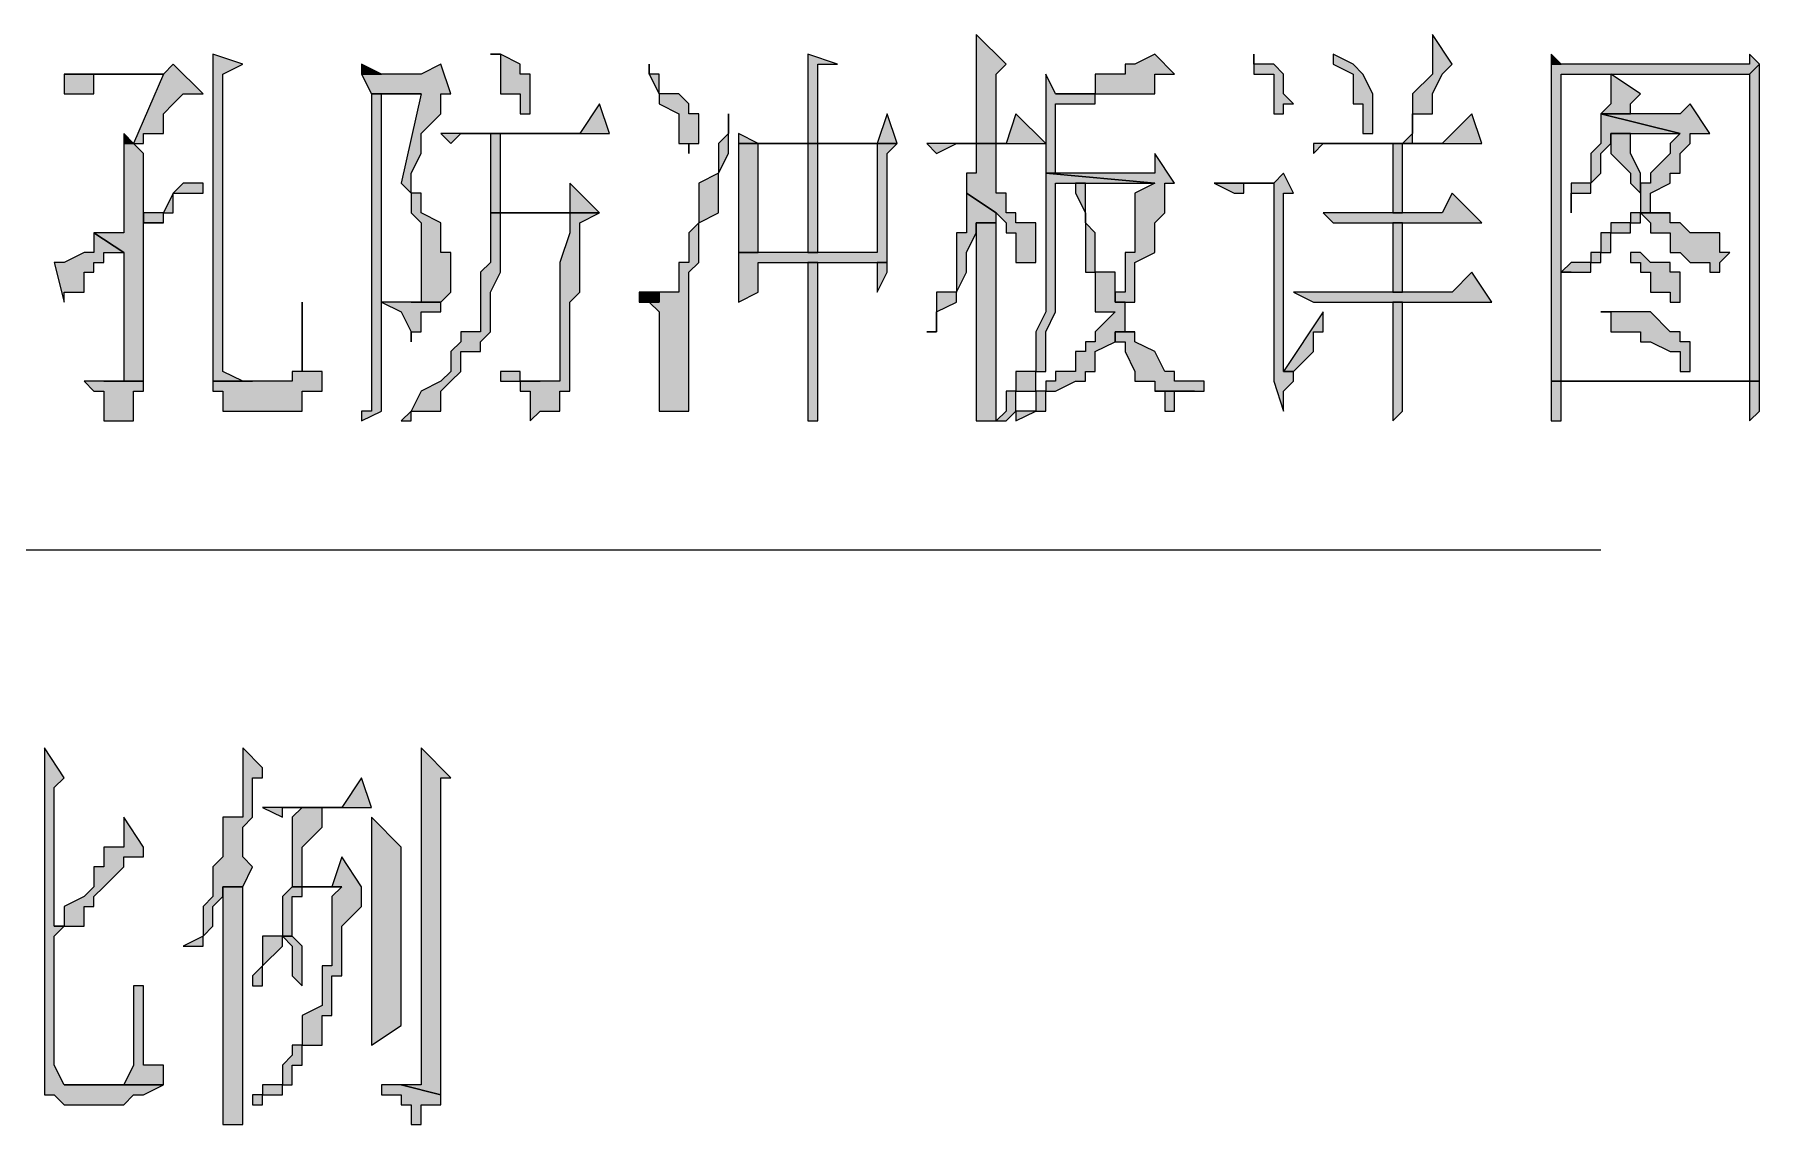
# Model space of a CAD drawing. Header units: millimetres. Extents: x 20 to 821, y 1 to 1134.
# Drawn here: x 476.46 to 507.78, y 311.9 to 331.7 of the extents above; entities that cross this region are included whole.
import ezdxf

# ---------------------------------------------------------------- set-up
doc = ezdxf.new("R2010")
doc.units = ezdxf.units.MM
doc.layers.add('1', color=7, linetype='Continuous')

msp = doc.modelspace()

# ---------------------------------------------------------------- hatches: boundary and pattern name
h = msp.add_hatch(color=0)
h.dxf.hatch_style = 2
h.paths.add_polyline_path([(493.56, 331.701732), (493.56, 329.721732), (493.92, 329.721732), (493.92, 330.981732), (494.1, 331.161732)])
h = msp.add_hatch(color=0)
h.dxf.hatch_style = 2
h.paths.add_polyline_path([(501.84, 331.701732), (501.84, 330.981732), (501.48, 330.621732), (501.48, 329.901732), (501.3, 329.721732), (501.48, 329.721732), (501.48, 329.901732), (501.48, 330.261732), (501.84, 330.261732), (501.84, 330.621732), (502.02, 330.981732), (502.2, 331.161732)])
h = msp.add_hatch(color=0)
h.dxf.hatch_style = 2
h.paths.add_polyline_path([(478.98, 331.161732), (478.8, 330.981732), (477, 330.981732), (478.8, 330.981732), (478.26, 329.721732), (478.08, 329.721732), (478.08, 329.541732), (478.08, 328.101732), (477.72, 328.101732), (477.54, 328.101732), (478.08, 327.741732), (478.08, 325.401732), (477.72, 325.401732), (478.44, 325.401732), (478.44, 328.281732), (478.8, 328.281732), (478.44, 328.281732), (478.44, 329.181732), (478.44, 329.541732), (478.26, 329.721732), (478.44, 329.721732), (478.44, 329.901732), (478.8, 329.901732), (478.8, 330.261732), (478.98, 330.441732), (479.16, 330.621732), (479.52, 330.621732)])
h = msp.add_hatch(color=0)
h.dxf.hatch_style = 2
h.paths.add_polyline_path([(479.7, 331.341732), (479.7, 325.401732), (480.42, 325.401732), (480.24, 325.401732), (479.88, 325.581732), (479.88, 330.981732), (480.24, 331.161732)])
h = msp.add_hatch(color=0)
h.dxf.hatch_style = 2
h.paths.add_polyline_path([(482.4, 331.161732), (482.4, 330.981732), (482.76, 330.981732)])
h = msp.add_hatch(color=0)
h.dxf.hatch_style = 2
h.paths.add_polyline_path([(483.84, 331.161732), (483.48, 330.981732), (482.4, 330.981732), (482.58, 330.621732), (483.48, 330.621732), (483.12, 329.001732), (483.3, 328.821732), (483.3, 328.461732), (483.48, 328.281732), (483.48, 326.841732), (483.3, 326.841732), (483.84, 326.841732), (484.02, 327.021732), (484.02, 327.741732), (483.84, 327.741732), (483.84, 328.281732), (483.48, 328.461732), (483.48, 328.821732), (483.3, 328.821732), (483.3, 329.181732), (483.48, 329.541732), (483.48, 329.901732), (483.84, 330.261732), (483.84, 330.621732), (484.02, 330.621732)])
h = msp.add_hatch(color=0)
h.dxf.hatch_style = 2
h.paths.add_polyline_path([(484.74, 331.341732), (484.92, 331.341732), (484.92, 331.161732), (484.92, 330.621732), (485.28, 330.621732), (485.28, 330.261732), (485.46, 330.261732), (485.46, 330.981732), (485.28, 330.981732), (485.28, 331.161732), (484.92, 331.341732)])
h = msp.add_hatch(color=0)
h.dxf.hatch_style = 2
h.paths.add_polyline_path([(487.62, 331.161732), (487.62, 330.981732), (487.8, 330.621732), (487.8, 330.441732), (488.16, 330.261732), (488.16, 329.721732), (488.34, 329.721732), (488.34, 329.541732), (488.34, 329.721732), (488.52, 329.721732), (488.52, 329.901732), (488.52, 330.261732), (488.34, 330.261732), (488.34, 330.441732), (488.16, 330.621732), (487.8, 330.621732), (487.8, 330.981732), (487.62, 330.981732)])
h = msp.add_hatch(color=0)
h.dxf.hatch_style = 2
h.paths.add_polyline_path([(490.5, 331.341732), (490.5, 329.721732), (489.6, 329.721732), (490.68, 329.721732), (490.68, 331.161732), (491.04, 331.161732)])
h = msp.add_hatch(color=0)
h.dxf.hatch_style = 2
h.paths.add_polyline_path([(496.8, 331.341732), (496.44, 331.161732), (496.26, 331.161732), (496.26, 330.981732), (495.72, 330.981732), (495.72, 330.621732), (495, 330.621732), (495.72, 330.621732), (496.44, 330.621732), (496.8, 330.621732), (496.8, 330.981732), (496.98, 330.981732), (497.16, 330.981732)])
h = msp.add_hatch(color=0)
h.dxf.hatch_style = 2
h.paths.add_polyline_path([(498.6, 331.341732), (498.6, 330.981732), (498.96, 330.981732), (498.96, 330.261732), (499.14, 330.261732), (499.14, 330.441732), (499.32, 330.441732), (499.14, 330.621732), (499.14, 330.981732), (498.96, 331.161732), (498.6, 331.161732)])
h = msp.add_hatch(color=0)
h.dxf.hatch_style = 2
h.paths.add_polyline_path([(500.04, 331.341732), (500.04, 331.161732), (500.4, 330.981732), (500.4, 330.441732), (500.58, 330.441732), (500.58, 329.901732), (500.76, 329.901732), (500.76, 330.621732), (500.58, 330.981732), (500.4, 331.161732)])
h = msp.add_hatch(color=0)
h.dxf.hatch_style = 2
h.paths.add_polyline_path([(504, 331.341732), (504, 331.161732), (504.18, 331.161732)])
h = msp.add_hatch(color=0)
h.dxf.hatch_style = 2
h.paths.add_polyline_path([(507.6, 331.341732), (507.6, 331.161732), (504.18, 331.161732), (504, 331.161732), (504, 330.981732), (504, 325.401732), (504.18, 325.401732), (504.18, 327.381732), (504.36, 327.381732), (504.18, 327.381732), (504.18, 330.981732), (507.6, 330.981732), (507.78, 331.161732)])
h = msp.add_hatch(color=0)
h.dxf.hatch_style = 2
h.paths.add_polyline_path([(507.78, 331.161732), (507.6, 330.981732), (507.6, 325.401732), (504.18, 325.401732), (504, 325.401732), (504, 325.221732), (504, 324.681732), (504.18, 324.681732), (504.18, 325.401732), (507.6, 325.401732), (507.78, 325.401732), (507.78, 325.581732)])
h = msp.add_hatch(color=0)
h.dxf.hatch_style = 2
h.paths.add_polyline_path([(477, 330.981732), (477, 330.621732), (477.36, 330.621732), (477.54, 330.621732), (477.54, 330.981732), (478.8, 330.981732)])
h = msp.add_hatch(color=0)
h.dxf.hatch_style = 2
h.paths.add_polyline_path([(494.82, 330.981732), (494.82, 329.181732), (495, 329.181732), (495, 330.441732), (495.36, 330.441732), (495.72, 330.441732), (495.72, 330.621732), (495, 330.621732)])
h = msp.add_hatch(color=0)
h.dxf.hatch_style = 2
h.paths.add_polyline_path([(505.08, 330.981732), (505.08, 330.441732), (504.9, 330.261732), (505.44, 330.261732), (505.44, 330.441732), (505.62, 330.621732)])
h = msp.add_hatch(color=0)
h.dxf.hatch_style = 2
h.paths.add_polyline_path([(482.58, 330.621732), (482.58, 326.121732), (482.58, 325.941732), (482.58, 324.861732), (482.4, 324.861732), (482.4, 324.681732), (482.76, 324.861732), (482.76, 330.621732), (483.48, 330.621732)])
h = msp.add_hatch(color=0)
h.dxf.hatch_style = 2
h.paths.add_polyline_path([(486.72, 330.441732), (486.36, 329.901732), (483.84, 329.901732), (484.02, 329.721732), (484.2, 329.901732), (486.9, 329.901732)])
h = msp.add_hatch(color=0)
h.dxf.hatch_style = 2
h.paths.add_polyline_path([(506.52, 330.441732), (506.34, 330.261732), (504.9, 330.261732), (506.34, 329.901732), (506.16, 329.721732), (506.16, 329.541732), (505.8, 329.181732), (505.8, 329.001732), (505.62, 329.001732), (505.62, 328.461732), (505.44, 328.461732), (505.44, 328.281732), (505.08, 328.281732), (505.08, 328.101732), (504.9, 328.101732), (504.9, 327.741732), (504.72, 327.741732), (504.72, 327.561732), (504.36, 327.561732), (504.18, 327.381732), (504.72, 327.381732), (504.72, 327.561732), (504.9, 327.561732), (504.9, 327.741732), (505.08, 327.741732), (505.08, 328.101732), (505.44, 328.101732), (505.44, 328.281732), (505.62, 328.281732), (505.62, 328.461732), (506.16, 328.461732), (505.8, 328.461732), (505.8, 328.821732), (506.16, 329.001732), (506.16, 329.181732), (506.34, 329.181732), (506.34, 329.541732), (506.52, 329.721732), (506.52, 329.901732), (506.88, 329.901732)])
h = msp.add_hatch(color=0)
h.dxf.hatch_style = 2
h.paths.add_polyline_path([(489.06, 330.261732), (489.06, 329.901732), (488.88, 329.721732), (488.88, 329.181732), (488.52, 329.001732), (488.52, 328.281732), (488.34, 328.101732), (488.34, 327.561732), (488.16, 327.561732), (488.16, 327.021732), (487.8, 327.021732), (487.8, 326.841732), (487.44, 326.841732), (487.62, 326.841732), (487.8, 326.661732), (487.8, 324.861732), (488.16, 324.861732), (488.34, 324.861732), (488.34, 325.221732), (488.34, 327.381732), (488.52, 327.561732), (488.52, 328.281732), (488.88, 328.461732), (488.88, 329.181732), (489.06, 329.541732)])
h = msp.add_hatch(color=0)
h.dxf.hatch_style = 2
h.paths.add_polyline_path([(491.94, 330.261732), (491.76, 329.721732), (489.24, 329.721732), (489.24, 329.541732), (489.24, 327.741732), (489.6, 327.741732), (489.6, 329.721732), (490.5, 329.721732), (492.12, 329.721732)])
h = msp.add_hatch(color=0)
h.dxf.hatch_style = 2
h.paths.add_polyline_path([(494.28, 330.261732), (494.1, 329.721732), (492.66, 329.721732), (492.84, 329.541732), (493.2, 329.721732), (494.82, 329.721732)])
h = msp.add_hatch(color=0)
h.dxf.hatch_style = 2
h.paths.add_polyline_path([(502.56, 330.261732), (502.02, 329.721732), (499.68, 329.721732), (499.68, 329.541732), (499.86, 329.721732), (502.74, 329.721732)])
h = msp.add_hatch(color=0)
h.dxf.hatch_style = 2
h.paths.add_polyline_path([(504.9, 330.261732), (504.9, 329.721732), (504.72, 329.541732), (504.72, 329.001732), (504.36, 329.001732), (504.36, 328.461732), (504.36, 328.821732), (504.72, 328.821732), (504.72, 329.001732), (504.9, 329.181732), (504.9, 329.541732), (505.08, 329.721732), (505.08, 329.901732), (505.44, 329.901732), (505.08, 329.901732), (506.34, 329.901732)])
h = msp.add_hatch(color=0)
h.dxf.hatch_style = 2
h.paths.add_polyline_path([(478.08, 329.901732), (478.08, 329.721732), (478.26, 329.721732)])
h = msp.add_hatch(color=0)
h.dxf.hatch_style = 2
h.paths.add_polyline_path([(484.92, 329.901732), (484.74, 329.901732), (484.74, 329.721732), (484.74, 328.461732), (484.92, 328.461732)])
h = msp.add_hatch(color=0)
h.dxf.hatch_style = 2
h.paths.add_polyline_path([(489.24, 329.901732), (489.24, 329.721732), (490.68, 329.721732), (489.6, 329.721732)])
h = msp.add_hatch(color=0)
h.dxf.hatch_style = 2
h.paths.add_polyline_path([(505.44, 329.901732), (505.08, 329.901732), (505.08, 329.721732), (505.08, 329.541732), (505.44, 329.181732), (505.44, 329.001732), (505.62, 328.821732), (505.62, 329.181732), (505.44, 329.541732)])
h = msp.add_hatch(color=0)
h.dxf.hatch_style = 2
h.paths.add_polyline_path([(492.12, 329.721732), (491.76, 329.721732), (491.76, 327.741732), (489.24, 327.741732), (489.24, 327.561732), (489.24, 326.841732), (489.6, 327.021732), (489.6, 327.561732), (490.5, 327.561732), (491.94, 327.561732), (491.94, 327.741732), (491.94, 329.181732), (491.94, 329.541732)])
h = msp.add_hatch(color=0)
h.dxf.hatch_style = 2
h.paths.add_polyline_path([(490.5, 327.741732), (490.68, 327.741732), (490.68, 329.721732), (490.5, 329.721732)])
h = msp.add_hatch(color=0)
h.dxf.hatch_style = 2
h.paths.add_polyline_path([(493.92, 329.721732), (493.56, 329.721732), (493.56, 329.541732), (493.56, 329.181732), (493.38, 329.181732), (493.38, 328.821732), (493.92, 328.461732), (494.1, 328.281732), (494.1, 328.101732), (494.28, 328.101732), (494.28, 327.561732), (494.64, 327.561732), (494.64, 328.281732), (494.28, 328.281732), (494.28, 328.461732), (494.1, 328.461732), (494.1, 328.821732), (493.92, 328.821732)])
h = msp.add_hatch(color=0)
h.dxf.hatch_style = 2
h.paths.add_polyline_path([(496.8, 329.541732), (496.8, 329.181732), (495, 329.181732), (494.82, 329.181732), (496.8, 329.001732), (496.44, 328.821732), (496.44, 327.741732), (496.26, 327.741732), (496.26, 327.021732), (496.08, 327.021732), (496.08, 326.841732), (496.26, 326.841732), (496.44, 326.841732), (496.44, 327.021732), (496.44, 327.561732), (496.8, 327.741732), (496.8, 328.281732), (496.98, 328.461732), (496.98, 329.001732), (497.16, 329.001732)])
h = msp.add_hatch(color=0)
h.dxf.hatch_style = 2
h.paths.add_polyline_path([(501.12, 328.461732), (501.3, 328.461732), (501.3, 329.721732), (501.12, 329.721732)])
h = msp.add_hatch(color=0)
h.dxf.hatch_style = 2
h.paths.add_polyline_path([(494.82, 329.181732), (494.82, 326.661732), (494.64, 326.301732), (494.64, 325.581732), (494.28, 325.581732), (494.28, 325.401732), (494.28, 325.221732), (494.1, 325.221732), (494.1, 324.861732), (493.92, 324.681732), (494.1, 324.681732), (494.28, 324.861732), (494.28, 325.221732), (494.64, 325.221732), (494.64, 325.581732), (494.82, 325.581732), (494.82, 326.301732), (495, 326.661732), (495, 329.001732), (495.36, 329.001732), (496.8, 329.001732)])
h = msp.add_hatch(color=0)
h.dxf.hatch_style = 2
h.paths.add_polyline_path([(499.14, 329.181732), (498.96, 329.001732), (497.88, 329.001732), (498.96, 329.001732), (498.96, 325.401732), (499.14, 324.861732), (499.14, 325.221732), (499.32, 325.401732), (499.32, 325.581732), (499.14, 325.581732), (499.14, 328.821732), (499.32, 328.821732)])
h = msp.add_hatch(color=0)
h.dxf.hatch_style = 2
h.paths.add_polyline_path([(479.52, 329.001732), (479.16, 329.001732), (478.98, 328.821732), (478.8, 328.461732), (478.44, 328.461732), (478.44, 328.281732), (478.8, 328.281732), (478.8, 328.461732), (478.98, 328.461732), (478.98, 328.821732), (479.52, 328.821732)])
h = msp.add_hatch(color=0)
h.dxf.hatch_style = 2
h.paths.add_polyline_path([(486.18, 329.001732), (486.18, 328.461732), (484.92, 328.461732), (484.74, 328.461732), (484.74, 328.281732), (484.74, 327.561732), (484.56, 327.381732), (484.56, 326.301732), (484.2, 326.301732), (484.2, 326.121732), (484.02, 325.941732), (484.02, 325.581732), (483.84, 325.401732), (483.48, 325.221732), (483.3, 324.861732), (483.12, 324.681732), (483.3, 324.681732), (483.3, 324.861732), (483.84, 324.861732), (483.84, 325.221732), (484.02, 325.401732), (484.2, 325.581732), (484.2, 325.941732), (484.56, 325.941732), (484.56, 326.121732), (484.74, 326.301732), (484.74, 327.021732), (484.92, 327.381732), (484.92, 328.461732), (486.18, 328.461732), (486.72, 328.461732)])
h = msp.add_hatch(color=0)
h.dxf.hatch_style = 2
h.paths.add_polyline_path([(495.54, 329.001732), (495.36, 329.001732), (495.36, 328.821732), (495.54, 328.461732), (495.54, 327.381732), (495.72, 327.381732), (495.72, 326.661732), (496.08, 326.661732), (495.72, 326.301732), (495.72, 326.121732), (495.54, 326.121732), (495.54, 325.941732), (495.36, 325.941732), (495.36, 325.581732), (495, 325.581732), (495, 325.401732), (494.82, 325.401732), (494.82, 325.221732), (494.64, 325.221732), (494.64, 324.861732), (494.28, 324.861732), (494.28, 324.681732), (494.64, 324.861732), (494.82, 324.861732), (494.82, 325.221732), (495, 325.221732), (495.36, 325.401732), (495.54, 325.401732), (495.54, 325.581732), (495.72, 325.581732), (495.72, 325.941732), (496.08, 326.121732), (496.08, 326.301732), (496.44, 326.301732), (496.26, 326.301732), (496.26, 326.661732), (496.26, 326.841732), (496.08, 326.841732), (496.08, 327.381732), (495.72, 327.381732), (495.72, 328.101732), (495.54, 328.281732)])
h = msp.add_hatch(color=0)
h.dxf.hatch_style = 2
h.paths.add_polyline_path([(497.88, 329.001732), (498.24, 328.821732), (498.42, 328.821732), (498.42, 329.001732), (498.96, 329.001732)])
h = msp.add_hatch(color=0)
h.dxf.hatch_style = 2
h.paths.add_polyline_path([(493.38, 328.821732), (493.38, 328.101732), (493.2, 328.101732), (493.2, 327.021732), (492.84, 327.021732), (492.84, 326.301732), (492.66, 326.301732), (492.84, 326.301732), (492.84, 326.661732), (493.2, 326.841732), (493.2, 327.021732), (493.38, 327.381732), (493.38, 327.741732), (493.56, 328.101732), (493.56, 328.281732), (493.92, 328.281732), (493.92, 328.461732)])
h = msp.add_hatch(color=0)
h.dxf.hatch_style = 2
h.paths.add_polyline_path([(502.2, 328.821732), (502.02, 328.461732), (499.86, 328.461732), (500.04, 328.281732), (502.74, 328.281732)])
h = msp.add_hatch(color=0)
h.dxf.hatch_style = 2
h.paths.add_polyline_path([(486.72, 328.461732), (486.18, 328.461732), (486.18, 328.281732), (486.18, 328.101732), (486, 327.561732), (486, 325.401732), (485.64, 325.401732), (485.28, 325.401732), (485.28, 325.221732), (485.46, 325.221732), (485.46, 324.681732), (485.64, 324.861732), (486, 324.861732), (486, 325.221732), (486.18, 325.221732), (486.18, 325.401732), (486.18, 326.841732), (486.36, 327.021732), (486.36, 328.281732)])
h = msp.add_hatch(color=0)
h.dxf.hatch_style = 2
h.paths.add_polyline_path([(493.92, 328.281732), (493.56, 328.281732), (493.56, 328.101732), (493.56, 324.681732), (493.92, 324.681732), (493.92, 324.861732)])
h = msp.add_hatch(color=0)
h.dxf.hatch_style = 2
h.paths.add_polyline_path([(501.12, 327.021732), (501.3, 327.021732), (501.3, 328.281732), (501.12, 328.281732)])
h = msp.add_hatch(color=0)
h.dxf.hatch_style = 2
h.paths.add_polyline_path([(506.16, 328.461732), (505.62, 328.461732), (505.8, 328.281732), (505.8, 328.101732), (506.16, 328.101732), (506.16, 327.741732), (506.34, 327.741732), (506.52, 327.561732), (506.88, 327.561732), (506.88, 327.381732), (507.06, 327.381732), (507.06, 327.561732), (507.24, 327.741732), (507.06, 327.741732), (507.06, 328.101732), (506.88, 328.101732), (506.52, 328.101732), (506.34, 328.281732), (506.16, 328.281732)])
h = msp.add_hatch(color=0)
h.dxf.hatch_style = 2
h.paths.add_polyline_path([(477.54, 328.101732), (477.54, 327.741732), (477.36, 327.741732), (477, 327.561732), (476.82, 327.561732), (477, 326.841732), (477, 327.021732), (477.36, 327.021732), (477.36, 327.381732), (477.54, 327.381732), (477.54, 327.561732), (477.72, 327.561732), (477.72, 327.741732), (478.08, 327.741732)])
h = msp.add_hatch(color=0)
h.dxf.hatch_style = 2
h.paths.add_polyline_path([(505.44, 327.741732), (505.44, 327.561732), (505.62, 327.561732), (505.62, 327.381732), (505.8, 327.381732), (505.8, 327.021732), (506.16, 327.021732), (506.16, 326.841732), (506.34, 326.841732), (506.34, 327.381732), (506.16, 327.381732), (506.16, 327.561732), (505.8, 327.561732), (505.62, 327.741732)])
h = msp.add_hatch(color=0)
h.dxf.hatch_style = 2
h.paths.add_polyline_path([(490.68, 327.561732), (490.5, 327.561732), (490.5, 327.381732), (490.5, 324.681732), (490.68, 324.681732), (490.68, 325.221732)])
h = msp.add_hatch(color=0)
h.dxf.hatch_style = 2
h.paths.add_polyline_path([(491.94, 327.561732), (491.76, 327.561732), (491.76, 327.021732), (491.94, 327.381732)])
h = msp.add_hatch(color=0)
h.dxf.hatch_style = 2
h.paths.add_polyline_path([(502.56, 327.381732), (502.2, 327.021732), (499.32, 327.021732), (499.68, 326.841732), (502.92, 326.841732)])
h = msp.add_hatch(color=0)
h.dxf.hatch_style = 2
h.paths.add_polyline_path([(487.44, 327.021732), (487.44, 326.841732), (487.8, 326.841732), (487.8, 327.021732), (487.62, 327.021732)])
h = msp.add_hatch(color=0)
h.dxf.hatch_style = 2
h.paths.add_polyline_path([(481.32, 326.841732), (481.32, 325.581732), (481.14, 325.581732), (481.14, 325.401732), (480.42, 325.401732), (479.7, 325.401732), (479.7, 325.221732), (479.88, 325.221732), (479.88, 324.861732), (481.32, 324.861732), (481.32, 325.221732), (481.68, 325.221732), (481.68, 325.401732), (481.68, 325.581732), (481.32, 325.581732)])
h = msp.add_hatch(color=0)
h.dxf.hatch_style = 2
h.paths.add_polyline_path([(482.76, 326.841732), (483.12, 326.661732), (483.3, 326.301732), (483.3, 326.121732), (483.3, 326.301732), (483.48, 326.301732), (483.48, 326.661732), (483.84, 326.661732), (483.84, 326.841732)])
h = msp.add_hatch(color=0)
h.dxf.hatch_style = 2
h.paths.add_polyline_path([(501.3, 326.841732), (501.12, 326.841732), (501.12, 326.661732), (501.12, 324.681732), (501.3, 324.861732), (501.3, 326.121732), (501.3, 326.301732)])
h = msp.add_hatch(color=0)
h.dxf.hatch_style = 2
h.paths.add_polyline_path([(499.86, 326.661732), (499.14, 325.581732), (499.32, 325.581732), (499.68, 325.941732), (499.68, 326.301732), (499.86, 326.301732)])
h = msp.add_hatch(color=0)
h.dxf.hatch_style = 2
h.paths.add_polyline_path([(504.9, 326.661732), (505.08, 326.661732), (505.08, 326.301732), (505.62, 326.301732), (505.62, 326.121732), (505.8, 326.121732), (506.16, 325.941732), (506.34, 325.941732), (506.34, 325.581732), (506.52, 325.581732), (506.52, 325.941732), (506.52, 326.121732), (506.34, 326.121732), (506.34, 326.301732), (506.16, 326.301732), (505.8, 326.661732)])
h = msp.add_hatch(color=0)
h.dxf.hatch_style = 2
h.paths.add_polyline_path([(496.44, 326.301732), (496.08, 326.301732), (496.08, 326.121732), (496.26, 326.121732), (496.26, 325.941732), (496.44, 325.581732), (496.44, 325.401732), (496.8, 325.401732), (496.8, 325.221732), (497.52, 325.221732), (497.7, 325.221732), (497.7, 325.401732), (497.16, 325.401732), (497.16, 325.581732), (496.98, 325.581732), (496.8, 325.941732), (496.44, 326.121732)])
h = msp.add_hatch(color=0)
h.dxf.hatch_style = 2
h.paths.add_polyline_path([(484.92, 325.581732), (484.92, 325.401732), (485.28, 325.401732), (485.64, 325.401732), (485.46, 325.401732), (485.28, 325.401732), (485.28, 325.581732)])
h = msp.add_hatch(color=0)
h.dxf.hatch_style = 2
h.paths.add_polyline_path([(477.36, 325.401732), (477.54, 325.221732), (477.72, 325.221732), (477.72, 324.861732), (477.72, 324.681732), (478.08, 324.681732), (478.26, 324.681732), (478.26, 324.861732), (478.26, 325.221732), (478.44, 325.221732), (478.44, 325.401732), (477.72, 325.401732)])
h = msp.add_hatch(color=0)
h.dxf.hatch_style = 2
h.paths.add_polyline_path([(496.8, 325.221732), (496.98, 325.221732), (496.98, 324.861732), (497.16, 324.861732), (497.16, 325.221732), (497.52, 325.221732)])
h = msp.add_hatch(color=0)
h.dxf.hatch_style = 2
h.paths.add_polyline_path([(507.78, 325.401732), (507.6, 325.401732), (507.6, 324.681732), (507.78, 324.861732)])
h = msp.add_hatch(color=0)
h.dxf.hatch_style = 2
h.paths.add_polyline_path([(476.64, 318.741732), (476.64, 312.441732), (476.82, 312.441732), (477, 312.261732), (478.08, 312.261732), (478.26, 312.441732), (478.44, 312.441732), (478.8, 312.621732), (477, 312.621732), (476.82, 312.981732), (476.82, 315.321732), (477, 315.501732), (476.82, 315.501732), (476.82, 318.021732), (477, 318.201732)])
h = msp.add_hatch(color=0)
h.dxf.hatch_style = 2
h.paths.add_polyline_path([(480.24, 318.741732), (480.24, 317.481732), (479.88, 317.481732), (479.88, 316.761732), (479.7, 316.581732), (479.7, 316.041732), (479.52, 315.861732), (479.52, 315.321732), (479.16, 315.141732), (479.52, 315.141732), (479.52, 315.321732), (479.7, 315.501732), (479.7, 315.861732), (479.88, 316.041732), (479.88, 316.221732), (480.24, 316.221732), (480.42, 316.581732), (480.24, 316.761732), (480.24, 317.301732), (480.42, 317.481732), (480.42, 318.201732), (480.6, 318.201732), (480.6, 318.381732)])
h = msp.add_hatch(color=0)
h.dxf.hatch_style = 2
h.paths.add_polyline_path([(483.48, 318.741732), (483.48, 312.621732), (483.3, 312.621732), (483.12, 312.621732), (483.84, 312.441732), (483.84, 318.201732), (484.02, 318.201732)])
h = msp.add_hatch(color=0)
h.dxf.hatch_style = 2
h.paths.add_polyline_path([(482.4, 318.201732), (482.04, 317.661732), (480.6, 317.661732), (480.96, 317.481732), (480.96, 317.661732), (481.32, 317.661732), (482.58, 317.661732)])
h = msp.add_hatch(color=0)
h.dxf.hatch_style = 2
h.paths.add_polyline_path([(481.68, 317.661732), (481.32, 317.661732), (481.14, 317.481732), (481.14, 316.221732), (481.32, 316.221732), (481.32, 316.941732), (481.68, 317.301732)])
h = msp.add_hatch(color=0)
h.dxf.hatch_style = 2
h.paths.add_polyline_path([(478.08, 317.481732), (478.08, 316.941732), (477.72, 316.941732), (477.72, 316.581732), (477.54, 316.581732), (477.54, 316.221732), (477.36, 316.041732), (477, 315.861732), (477, 315.501732), (476.82, 315.501732), (477.36, 315.501732), (477.36, 315.861732), (477.54, 315.861732), (477.54, 316.041732), (477.72, 316.221732), (478.08, 316.581732), (478.08, 316.761732), (478.26, 316.761732), (478.44, 316.761732), (478.44, 316.941732)])
h = msp.add_hatch(color=0)
h.dxf.hatch_style = 2
h.paths.add_polyline_path([(482.58, 317.481732), (482.58, 313.341732), (483.12, 313.701732), (483.12, 316.761732), (483.12, 316.941732)])
h = msp.add_hatch(color=0)
h.dxf.hatch_style = 2
h.paths.add_polyline_path([(482.04, 316.761732), (481.86, 316.221732), (481.14, 316.221732), (482.04, 316.221732), (481.86, 316.041732), (481.86, 314.781732), (481.68, 314.781732), (481.68, 314.061732), (481.32, 313.881732), (481.32, 313.341732), (481.14, 313.341732), (481.14, 313.161732), (480.96, 312.981732), (480.96, 312.621732), (480.6, 312.621732), (480.6, 312.441732), (480.42, 312.441732), (480.42, 312.261732), (480.6, 312.261732), (480.6, 312.441732), (480.96, 312.441732), (480.96, 312.621732), (481.14, 312.621732), (481.14, 312.981732), (481.32, 312.981732), (481.32, 313.341732), (481.68, 313.341732), (481.68, 313.881732), (481.86, 313.881732), (481.86, 314.601732), (482.04, 314.601732), (482.04, 315.501732), (482.4, 315.861732), (482.4, 316.221732)])
h = msp.add_hatch(color=0)
h.dxf.hatch_style = 2
h.paths.add_polyline_path([(480.24, 316.221732), (479.88, 316.221732), (479.88, 313.161732), (479.88, 311.901732), (480.24, 311.901732)])
h = msp.add_hatch(color=0)
h.dxf.hatch_style = 2
h.paths.add_polyline_path([(481.14, 316.221732), (480.96, 316.041732), (480.96, 315.321732), (480.6, 315.321732), (480.6, 314.781732), (480.42, 314.601732), (480.42, 314.421732), (480.6, 314.421732), (480.6, 314.781732), (480.96, 315.141732), (480.96, 315.321732), (481.14, 315.321732), (481.14, 315.501732), (481.14, 315.861732), (481.14, 316.041732), (481.32, 316.041732), (481.32, 316.221732), (482.04, 316.221732)])
h = msp.add_hatch(color=0)
h.dxf.hatch_style = 2
h.paths.add_polyline_path([(481.14, 315.321732), (480.96, 315.321732), (481.14, 315.141732), (481.14, 314.601732), (481.32, 314.421732), (481.32, 315.141732)])
h = msp.add_hatch(color=0)
h.dxf.hatch_style = 2
h.paths.add_polyline_path([(478.44, 314.421732), (478.26, 314.421732), (478.26, 314.061732), (478.26, 312.981732), (478.08, 312.621732), (477, 312.621732), (478.8, 312.621732), (478.8, 312.981732), (478.44, 312.981732), (478.44, 313.881732), (478.44, 314.061732)])
h = msp.add_hatch(color=0)
h.dxf.hatch_style = 2
h.paths.add_polyline_path([(482.76, 312.621732), (482.76, 312.441732), (483.12, 312.441732), (483.12, 312.261732), (483.3, 312.261732), (483.3, 311.901732), (483.48, 311.901732), (483.48, 312.261732), (483.84, 312.261732), (483.84, 312.441732), (483.12, 312.621732)])

# ---------------------------------------------------------------- linework, layer by layer
at = {"layer": '1', "color": 0, "lineweight": 5}
for points in [[(493.56, 331.701732), (493.56, 329.721732), (493.92, 329.721732), (493.92, 330.981732), (494.1, 331.161732), (493.56, 331.701732)], [(501.84, 331.701732), (501.84, 330.981732), (501.48, 330.621732), (501.48, 329.901732), (501.3, 329.721732), (501.48, 329.721732), (501.48, 329.901732), (501.48, 330.261732), (501.84, 330.261732), (501.84, 330.621732), (502.02, 330.981732), (502.2, 331.161732), (501.84, 331.701732)], [(478.98, 331.161732), (478.8, 330.981732), (477, 330.981732), (478.8, 330.981732), (478.26, 329.721732), (478.08, 329.721732), (478.08, 329.541732), (478.08, 328.101732), (477.72, 328.101732), (477.54, 328.101732), (478.08, 327.741732), (478.08, 325.401732), (477.72, 325.401732), (478.44, 325.401732), (478.44, 325.401732), (478.44, 328.281732), (478.8, 328.281732), (478.44, 328.281732), (478.44, 329.181732), (478.44, 329.541732), (478.26, 329.721732), (478.44, 329.721732), (478.44, 329.901732), (478.8, 329.901732), (478.8, 330.261732), (478.98, 330.441732), (479.16, 330.621732), (479.52, 330.621732), (478.98, 331.161732)], [(479.7, 331.341732), (479.7, 325.401732), (480.42, 325.401732), (480.24, 325.401732), (479.88, 325.581732), (479.88, 330.981732), (480.24, 331.161732), (479.7, 331.341732)], [(482.4, 331.161732), (482.4, 330.981732), (482.76, 330.981732), (482.4, 331.161732)], [(483.84, 331.161732), (483.48, 330.981732), (482.4, 330.981732), (482.58, 330.621732), (483.48, 330.621732), (483.12, 329.001732), (483.3, 328.821732), (483.3, 328.461732), (483.48, 328.281732), (483.48, 326.841732), (483.3, 326.841732), (483.84, 326.841732), (483.84, 326.841732), (484.02, 327.021732), (484.02, 327.741732), (483.84, 327.741732), (483.84, 328.281732), (483.48, 328.461732), (483.48, 328.821732), (483.3, 328.821732), (483.3, 329.181732), (483.48, 329.541732), (483.48, 329.901732), (483.84, 330.261732), (483.84, 330.621732), (484.02, 330.621732), (483.84, 331.161732)], [(484.74, 331.341732), (484.92, 331.341732), (484.92, 331.161732), (484.92, 330.621732), (485.28, 330.621732), (485.28, 330.261732), (485.46, 330.261732), (485.46, 330.981732), (485.28, 330.981732), (485.28, 331.161732), (484.92, 331.341732), (484.74, 331.341732)], [(487.62, 331.161732), (487.62, 330.981732), (487.8, 330.621732), (487.8, 330.441732), (488.16, 330.261732), (488.16, 329.721732), (488.34, 329.721732), (488.34, 329.541732), (488.34, 329.721732), (488.52, 329.721732), (488.52, 329.901732), (488.52, 330.261732), (488.34, 330.261732), (488.34, 330.441732), (488.16, 330.621732), (487.8, 330.621732), (487.8, 330.981732), (487.62, 330.981732), (487.62, 331.161732)], [(490.5, 331.341732), (490.5, 329.721732), (489.6, 329.721732), (490.68, 329.721732), (490.68, 331.161732), (491.04, 331.161732), (490.5, 331.341732)], [(496.8, 331.341732), (496.44, 331.161732), (496.26, 331.161732), (496.26, 330.981732), (495.72, 330.981732), (495.72, 330.621732), (495, 330.621732), (495.72, 330.621732), (496.44, 330.621732), (496.8, 330.621732), (496.8, 330.981732), (496.98, 330.981732), (497.16, 330.981732), (496.8, 331.341732)], [(498.6, 331.341732), (498.6, 330.981732), (498.96, 330.981732), (498.96, 330.261732), (499.14, 330.261732), (499.14, 330.441732), (499.32, 330.441732), (499.14, 330.621732), (499.14, 330.981732), (498.96, 331.161732), (498.6, 331.161732), (498.6, 331.341732)], [(500.04, 331.341732), (500.04, 331.161732), (500.4, 330.981732), (500.4, 330.441732), (500.58, 330.441732), (500.58, 329.901732), (500.76, 329.901732), (500.76, 330.621732), (500.58, 330.981732), (500.4, 331.161732), (500.04, 331.341732)], [(504, 331.341732), (504, 331.161732), (504.18, 331.161732), (504, 331.341732)], [(507.6, 331.341732), (507.6, 331.161732), (504.18, 331.161732), (504, 331.161732), (504, 330.981732), (504, 325.401732), (504.18, 325.401732), (504.18, 327.381732), (504.36, 327.381732), (504.18, 327.381732), (504.18, 330.981732), (507.6, 330.981732), (507.78, 331.161732), (507.6, 331.341732)], [(507.78, 331.161732), (507.6, 330.981732), (507.6, 325.401732), (504.18, 325.401732), (504, 325.401732), (504, 325.221732), (504, 324.681732), (504.18, 324.681732), (504.18, 325.401732), (507.6, 325.401732), (507.78, 325.401732), (507.78, 325.581732), (507.78, 331.161732)], [(477, 330.981732), (477, 330.621732), (477.36, 330.621732), (477.54, 330.621732), (477.54, 330.981732), (478.8, 330.981732), (477, 330.981732)], [(494.82, 330.981732), (494.82, 329.181732), (495, 329.181732), (495, 330.441732), (495.36, 330.441732), (495.72, 330.441732), (495.72, 330.621732), (495, 330.621732), (494.82, 330.981732)], [(505.08, 330.981732), (505.08, 330.441732), (504.9, 330.261732), (505.44, 330.261732), (505.44, 330.441732), (505.62, 330.621732), (505.08, 330.981732)], [(482.58, 330.621732), (482.58, 326.121732), (482.58, 325.941732), (482.58, 324.861732), (482.4, 324.861732), (482.4, 324.681732), (482.76, 324.861732), (482.76, 330.621732), (483.48, 330.621732), (482.58, 330.621732)], [(486.72, 330.441732), (486.36, 329.901732), (483.84, 329.901732), (484.02, 329.721732), (484.2, 329.901732), (486.9, 329.901732), (486.72, 330.441732)], [(506.52, 330.441732), (506.34, 330.261732), (504.9, 330.261732), (506.34, 329.901732), (506.16, 329.721732), (506.16, 329.541732), (505.8, 329.181732), (505.8, 329.001732), (505.62, 329.001732), (505.62, 328.461732), (505.44, 328.461732), (505.44, 328.281732), (505.08, 328.281732), (505.08, 328.101732), (504.9, 328.101732), (504.9, 327.741732), (504.72, 327.741732), (504.72, 327.561732), (504.36, 327.561732), (504.18, 327.381732), (504.72, 327.381732), (504.72, 327.561732), (504.9, 327.561732), (504.9, 327.741732), (505.08, 327.741732), (505.08, 328.101732), (505.44, 328.101732), (505.44, 328.281732), (505.62, 328.281732), (505.62, 328.461732), (506.16, 328.461732), (505.8, 328.461732), (505.8, 328.821732), (506.16, 329.001732), (506.16, 329.181732), (506.34, 329.181732), (506.34, 329.541732), (506.52, 329.721732), (506.52, 329.901732), (506.88, 329.901732), (506.52, 330.441732)], [(489.06, 330.261732), (489.06, 329.901732), (488.88, 329.721732), (488.88, 329.181732), (488.52, 329.001732), (488.52, 328.281732), (488.34, 328.101732), (488.34, 327.561732), (488.16, 327.561732), (488.16, 327.021732), (487.8, 327.021732), (487.8, 326.841732), (487.44, 326.841732), (487.62, 326.841732), (487.8, 326.661732), (487.8, 324.861732), (488.16, 324.861732), (488.34, 324.861732), (488.34, 325.221732), (488.34, 327.381732), (488.52, 327.561732), (488.52, 328.281732), (488.88, 328.461732), (488.88, 329.181732), (489.06, 329.541732), (489.06, 330.261732)], [(491.94, 330.261732), (491.76, 329.721732), (489.24, 329.721732), (489.24, 329.541732), (489.24, 327.741732), (489.6, 327.741732), (489.6, 329.721732), (490.5, 329.721732), (492.12, 329.721732), (491.94, 330.261732)], [(494.28, 330.261732), (494.1, 329.721732), (492.66, 329.721732), (492.84, 329.541732), (493.2, 329.721732), (494.82, 329.721732), (494.28, 330.261732)], [(502.56, 330.261732), (502.02, 329.721732), (499.68, 329.721732), (499.68, 329.541732), (499.86, 329.721732), (502.74, 329.721732), (502.56, 330.261732)], [(504.9, 330.261732), (504.9, 329.721732), (504.72, 329.541732), (504.72, 329.001732), (504.36, 329.001732), (504.36, 328.461732), (504.36, 328.821732), (504.72, 328.821732), (504.72, 329.001732), (504.9, 329.181732), (504.9, 329.541732), (505.08, 329.721732), (505.08, 329.901732), (505.44, 329.901732), (505.08, 329.901732), (505.08, 329.901732), (506.34, 329.901732), (504.9, 330.261732)], [(478.08, 329.901732), (478.08, 329.721732), (478.26, 329.721732), (478.08, 329.901732)], [(484.92, 329.901732), (484.74, 329.901732), (484.74, 329.721732), (484.74, 328.461732), (484.92, 328.461732), (484.92, 329.901732)], [(489.24, 329.901732), (489.24, 329.721732), (490.68, 329.721732), (489.6, 329.721732), (489.24, 329.901732)], [(505.44, 329.901732), (505.08, 329.901732), (505.08, 329.721732), (505.08, 329.541732), (505.44, 329.181732), (505.44, 329.001732), (505.62, 328.821732), (505.62, 329.181732), (505.44, 329.541732), (505.44, 329.901732)], [(492.12, 329.721732), (491.76, 329.721732), (491.76, 327.741732), (489.24, 327.741732), (489.24, 327.561732), (489.24, 326.841732), (489.6, 327.021732), (489.6, 327.561732), (490.5, 327.561732), (491.94, 327.561732), (491.94, 327.741732), (491.94, 329.181732), (491.94, 329.541732), (492.12, 329.721732)], [(490.5, 327.741732), (490.68, 327.741732), (490.68, 329.721732), (490.5, 329.721732), (490.5, 327.741732)], [(493.92, 329.721732), (493.56, 329.721732), (493.56, 329.541732), (493.56, 329.181732), (493.38, 329.181732), (493.38, 328.821732), (493.92, 328.461732), (494.1, 328.281732), (494.1, 328.101732), (494.28, 328.101732), (494.28, 327.561732), (494.64, 327.561732), (494.64, 328.281732), (494.28, 328.281732), (494.28, 328.461732), (494.1, 328.461732), (494.1, 328.821732), (493.92, 328.821732), (493.92, 329.721732)], [(496.8, 329.541732), (496.8, 329.181732), (495, 329.181732), (494.82, 329.181732), (496.8, 329.001732), (496.44, 328.821732), (496.44, 327.741732), (496.26, 327.741732), (496.26, 327.021732), (496.08, 327.021732), (496.08, 326.841732), (496.26, 326.841732), (496.44, 326.841732), (496.44, 327.021732), (496.44, 327.561732), (496.8, 327.741732), (496.8, 328.281732), (496.98, 328.461732), (496.98, 329.001732), (497.16, 329.001732), (496.8, 329.541732)], [(501.12, 328.461732), (501.3, 328.461732), (501.3, 329.721732), (501.12, 329.721732), (501.12, 328.461732)], [(494.82, 329.181732), (494.82, 326.661732), (494.64, 326.301732), (494.64, 325.581732), (494.28, 325.581732), (494.28, 325.401732), (494.28, 325.401732), (494.28, 325.221732), (494.1, 325.221732), (494.1, 324.861732), (493.92, 324.681732), (494.1, 324.681732), (494.28, 324.861732), (494.28, 325.221732), (494.64, 325.221732), (494.64, 325.581732), (494.82, 325.581732), (494.82, 326.301732), (495, 326.661732), (495, 329.001732), (495.36, 329.001732), (496.8, 329.001732), (494.82, 329.181732)], [(499.14, 329.181732), (498.96, 329.001732), (497.88, 329.001732), (498.96, 329.001732), (498.96, 325.401732), (499.14, 324.861732), (499.14, 325.221732), (499.32, 325.401732), (499.32, 325.581732), (499.14, 325.581732), (499.14, 328.821732), (499.32, 328.821732), (499.14, 329.181732)], [(479.52, 329.001732), (479.16, 329.001732), (478.98, 328.821732), (478.8, 328.461732), (478.44, 328.461732), (478.44, 328.281732), (478.8, 328.281732), (478.8, 328.461732), (478.98, 328.461732), (478.98, 328.821732), (479.52, 328.821732), (479.52, 329.001732)], [(486.18, 329.001732), (486.18, 328.461732), (484.92, 328.461732), (484.74, 328.461732), (484.74, 328.281732), (484.74, 327.561732), (484.56, 327.381732), (484.56, 326.301732), (484.2, 326.301732), (484.2, 326.121732), (484.02, 325.941732), (484.02, 325.581732), (483.84, 325.401732), (483.84, 325.401732), (483.48, 325.221732), (483.3, 324.861732), (483.12, 324.681732), (483.3, 324.681732), (483.3, 324.861732), (483.84, 324.861732), (483.84, 325.221732), (484.02, 325.401732), (484.2, 325.581732), (484.2, 325.941732), (484.56, 325.941732), (484.56, 326.121732), (484.74, 326.301732), (484.74, 327.021732), (484.92, 327.381732), (484.92, 328.461732), (486.18, 328.461732), (486.72, 328.461732), (486.18, 329.001732)], [(495.54, 329.001732), (495.36, 329.001732), (495.36, 328.821732), (495.54, 328.461732), (495.54, 327.381732), (495.72, 327.381732), (495.72, 326.661732), (496.08, 326.661732), (495.72, 326.301732), (495.72, 326.121732), (495.54, 326.121732), (495.54, 325.941732), (495.36, 325.941732), (495.36, 325.581732), (495.36, 325.581732), (495, 325.581732), (495, 325.401732), (494.82, 325.401732), (494.82, 325.221732), (494.64, 325.221732), (494.64, 324.861732), (494.28, 324.861732), (494.28, 324.681732), (494.64, 324.861732), (494.82, 324.861732), (494.82, 325.221732), (495, 325.221732), (495.36, 325.401732), (495.54, 325.401732), (495.54, 325.581732), (495.72, 325.581732), (495.72, 325.941732), (496.08, 326.121732), (496.08, 326.301732), (496.44, 326.301732), (496.26, 326.301732), (496.26, 326.661732), (496.26, 326.841732), (496.08, 326.841732), (496.08, 327.381732), (495.72, 327.381732), (495.72, 328.101732), (495.54, 328.281732), (495.54, 329.001732)], [(497.88, 329.001732), (498.24, 328.821732), (498.42, 328.821732), (498.42, 329.001732), (498.96, 329.001732), (497.88, 329.001732)], [(493.38, 328.821732), (493.38, 328.101732), (493.2, 328.101732), (493.2, 327.021732), (492.84, 327.021732), (492.84, 326.301732), (492.66, 326.301732), (492.84, 326.301732), (492.84, 326.661732), (493.2, 326.841732), (493.2, 327.021732), (493.38, 327.381732), (493.38, 327.381732), (493.38, 327.741732), (493.56, 328.101732), (493.56, 328.281732), (493.92, 328.281732), (493.92, 328.461732), (493.38, 328.821732)], [(502.2, 328.821732), (502.02, 328.461732), (499.86, 328.461732), (500.04, 328.281732), (502.74, 328.281732), (502.2, 328.821732)], [(486.72, 328.461732), (486.18, 328.461732), (486.18, 328.281732), (486.18, 328.101732), (486, 327.561732), (486, 325.401732), (485.64, 325.401732), (485.28, 325.401732), (485.28, 325.221732), (485.46, 325.221732), (485.46, 324.681732), (485.64, 324.861732), (486, 324.861732), (486, 325.221732), (486.18, 325.221732), (486.18, 325.401732), (486.18, 326.841732), (486.36, 327.021732), (486.36, 328.281732), (486.72, 328.461732)], [(493.92, 328.281732), (493.56, 328.281732), (493.56, 328.101732), (493.56, 324.681732), (493.92, 324.681732), (493.92, 324.861732), (493.92, 328.281732)], [(501.12, 327.021732), (501.3, 327.021732), (501.3, 328.281732), (501.12, 328.281732), (501.12, 327.021732)], [(506.16, 328.461732), (505.62, 328.461732), (505.8, 328.281732), (505.8, 328.101732), (506.16, 328.101732), (506.16, 327.741732), (506.34, 327.741732), (506.52, 327.561732), (506.88, 327.561732), (506.88, 327.381732), (507.06, 327.381732), (507.06, 327.561732), (507.24, 327.741732), (507.06, 327.741732), (507.06, 328.101732), (506.88, 328.101732), (506.88, 328.101732), (506.52, 328.101732), (506.34, 328.281732), (506.16, 328.281732), (506.16, 328.461732)], [(477.54, 328.101732), (477.54, 327.741732), (477.36, 327.741732), (477, 327.561732), (476.82, 327.561732), (477, 326.841732), (477, 327.021732), (477.36, 327.021732), (477.36, 327.381732), (477.54, 327.381732), (477.54, 327.561732), (477.72, 327.561732), (477.72, 327.741732), (478.08, 327.741732), (477.54, 328.101732)], [(505.44, 327.741732), (505.44, 327.561732), (505.62, 327.561732), (505.62, 327.381732), (505.8, 327.381732), (505.8, 327.021732), (506.16, 327.021732), (506.16, 326.841732), (506.34, 326.841732), (506.34, 327.381732), (506.16, 327.381732), (506.16, 327.561732), (505.8, 327.561732), (505.62, 327.741732), (505.44, 327.741732)], [(490.68, 327.561732), (490.5, 327.561732), (490.5, 327.381732), (490.5, 324.681732), (490.68, 324.681732), (490.68, 325.221732), (490.68, 325.221732), (490.68, 327.561732)], [(491.94, 327.561732), (491.76, 327.561732), (491.76, 327.021732), (491.94, 327.381732), (491.94, 327.561732)], [(502.56, 327.381732), (502.2, 327.021732), (499.32, 327.021732), (499.68, 326.841732), (502.92, 326.841732), (502.56, 327.381732)], [(487.44, 327.021732), (487.44, 326.841732), (487.8, 326.841732), (487.8, 327.021732), (487.62, 327.021732), (487.44, 327.021732)], [(481.32, 326.841732), (481.32, 325.581732), (481.14, 325.581732), (481.14, 325.401732), (480.42, 325.401732), (479.7, 325.401732), (479.7, 325.221732), (479.88, 325.221732), (479.88, 324.861732), (481.32, 324.861732), (481.32, 325.221732), (481.68, 325.221732), (481.68, 325.401732), (481.68, 325.581732), (481.32, 325.581732), (481.32, 326.841732)], [(482.76, 326.841732), (483.12, 326.661732), (483.3, 326.301732), (483.3, 326.121732), (483.3, 326.301732), (483.48, 326.301732), (483.48, 326.661732), (483.84, 326.661732), (483.84, 326.841732), (482.76, 326.841732)], [(501.3, 326.841732), (501.12, 326.841732), (501.12, 326.661732), (501.12, 324.681732), (501.3, 324.861732), (501.3, 326.121732), (501.3, 326.301732), (501.3, 326.841732)], [(499.86, 326.661732), (499.14, 325.581732), (499.32, 325.581732), (499.68, 325.941732), (499.68, 326.301732), (499.86, 326.301732), (499.86, 326.661732)], [(504.9, 326.661732), (505.08, 326.661732), (505.08, 326.301732), (505.62, 326.301732), (505.62, 326.121732), (505.8, 326.121732), (506.16, 325.941732), (506.34, 325.941732), (506.34, 325.581732), (506.52, 325.581732), (506.52, 325.941732), (506.52, 326.121732), (506.34, 326.121732), (506.34, 326.301732), (506.16, 326.301732), (506.16, 326.301732), (505.8, 326.661732), (504.9, 326.661732)], [(496.44, 326.301732), (496.08, 326.301732), (496.08, 326.121732), (496.26, 326.121732), (496.26, 325.941732), (496.44, 325.581732), (496.44, 325.401732), (496.8, 325.401732), (496.8, 325.221732), (497.52, 325.221732), (497.7, 325.221732), (497.7, 325.401732), (497.16, 325.401732), (497.16, 325.581732), (496.98, 325.581732), (496.8, 325.941732), (496.44, 326.121732), (496.44, 326.301732)], [(484.92, 325.581732), (484.92, 325.401732), (485.28, 325.401732), (485.64, 325.401732), (485.46, 325.401732), (485.28, 325.401732), (485.28, 325.581732), (484.92, 325.581732)], [(477.36, 325.401732), (477.54, 325.221732), (477.72, 325.221732), (477.72, 324.861732), (477.72, 324.681732), (478.08, 324.681732), (478.26, 324.681732), (478.26, 324.861732), (478.26, 325.221732), (478.44, 325.221732), (478.44, 325.401732), (477.72, 325.401732), (477.36, 325.401732)], [(496.8, 325.221732), (496.98, 325.221732), (496.98, 324.861732), (497.16, 324.861732), (497.16, 325.221732), (497.52, 325.221732), (496.8, 325.221732)], [(507.78, 325.401732), (507.6, 325.401732), (507.6, 324.681732), (507.78, 324.861732), (507.78, 325.401732)], [(476.64, 318.741732), (476.64, 312.441732), (476.82, 312.441732), (477, 312.261732), (478.08, 312.261732), (478.26, 312.441732), (478.44, 312.441732), (478.8, 312.621732), (477, 312.621732), (476.82, 312.981732), (476.82, 315.321732), (477, 315.501732), (476.82, 315.501732), (476.82, 318.021732), (477, 318.201732), (476.64, 318.741732)], [(480.24, 318.741732), (480.24, 317.481732), (479.88, 317.481732), (479.88, 316.761732), (479.7, 316.581732), (479.7, 316.041732), (479.52, 315.861732), (479.52, 315.321732), (479.16, 315.141732), (479.52, 315.141732), (479.52, 315.321732), (479.7, 315.501732), (479.7, 315.861732), (479.88, 316.041732), (479.88, 316.221732), (480.24, 316.221732), (480.42, 316.581732), (480.24, 316.761732), (480.24, 317.301732), (480.42, 317.481732), (480.42, 318.201732), (480.6, 318.201732), (480.6, 318.381732), (480.24, 318.741732)], [(483.48, 318.741732), (483.48, 312.621732), (483.3, 312.621732), (483.12, 312.621732), (483.84, 312.441732), (483.84, 318.201732), (484.02, 318.201732), (483.48, 318.741732)], [(482.4, 318.201732), (482.04, 317.661732), (480.6, 317.661732), (480.96, 317.481732), (480.96, 317.661732), (481.32, 317.661732), (482.58, 317.661732), (482.4, 318.201732)], [(481.68, 317.661732), (481.32, 317.661732), (481.14, 317.481732), (481.14, 316.221732), (481.32, 316.221732), (481.32, 316.941732), (481.68, 317.301732), (481.68, 317.661732)], [(478.08, 317.481732), (478.08, 316.941732), (477.72, 316.941732), (477.72, 316.581732), (477.54, 316.581732), (477.54, 316.221732), (477.36, 316.041732), (477, 315.861732), (477, 315.501732), (476.82, 315.501732), (477.36, 315.501732), (477.36, 315.861732), (477.54, 315.861732), (477.54, 316.041732), (477.72, 316.221732), (478.08, 316.581732), (478.08, 316.761732), (478.26, 316.761732), (478.44, 316.761732), (478.44, 316.941732), (478.08, 317.481732)], [(482.58, 317.481732), (482.58, 313.341732), (483.12, 313.701732), (483.12, 316.761732), (483.12, 316.941732), (482.58, 317.481732)], [(482.04, 316.761732), (481.86, 316.221732), (481.14, 316.221732), (482.04, 316.221732), (481.86, 316.041732), (481.86, 314.781732), (481.68, 314.781732), (481.68, 314.061732), (481.32, 313.881732), (481.32, 313.341732), (481.14, 313.341732), (481.14, 313.161732), (481.14, 313.161732), (480.96, 312.981732), (480.96, 312.621732), (480.6, 312.621732), (480.6, 312.441732), (480.42, 312.441732), (480.42, 312.261732), (480.6, 312.261732), (480.6, 312.441732), (480.96, 312.441732), (480.96, 312.621732), (481.14, 312.621732), (481.14, 312.981732), (481.32, 312.981732), (481.32, 313.341732), (481.68, 313.341732), (481.68, 313.881732), (481.86, 313.881732), (481.86, 314.601732), (482.04, 314.601732), (482.04, 315.501732), (482.4, 315.861732), (482.4, 316.221732), (482.04, 316.761732)], [(480.24, 316.221732), (479.88, 316.221732), (479.88, 313.161732), (479.88, 311.901732), (480.24, 311.901732), (480.24, 316.221732)], [(481.14, 316.221732), (480.96, 316.041732), (480.96, 315.321732), (480.6, 315.321732), (480.6, 314.781732), (480.42, 314.601732), (480.42, 314.421732), (480.6, 314.421732), (480.6, 314.781732), (480.96, 315.141732), (480.96, 315.321732), (481.14, 315.321732), (481.14, 315.501732), (481.14, 315.861732), (481.14, 316.041732), (481.32, 316.041732), (481.32, 316.221732), (482.04, 316.221732), (481.14, 316.221732)], [(481.14, 315.321732), (480.96, 315.321732), (481.14, 315.141732), (481.14, 314.601732), (481.32, 314.421732), (481.32, 315.141732), (481.14, 315.321732)], [(478.44, 314.421732), (478.26, 314.421732), (478.26, 314.061732), (478.26, 312.981732), (478.08, 312.621732), (477, 312.621732), (478.8, 312.621732), (478.8, 312.981732), (478.44, 312.981732), (478.44, 313.881732), (478.44, 314.061732), (478.44, 314.421732)], [(482.76, 312.621732), (482.76, 312.441732), (483.12, 312.441732), (483.12, 312.261732), (483.3, 312.261732), (483.3, 311.901732), (483.48, 311.901732), (483.48, 312.261732), (483.84, 312.261732), (483.84, 312.441732), (483.12, 312.621732), (482.76, 312.621732)]]:
    msp.add_lwpolyline(points, dxfattribs=at)
at = {"layer": '1', "color": 1, "lineweight": 25}
msp.add_lwpolyline([(454.68, 322.341732), (504.9, 322.341732)], dxfattribs=at)

doc.saveas('drawing.dxf')
